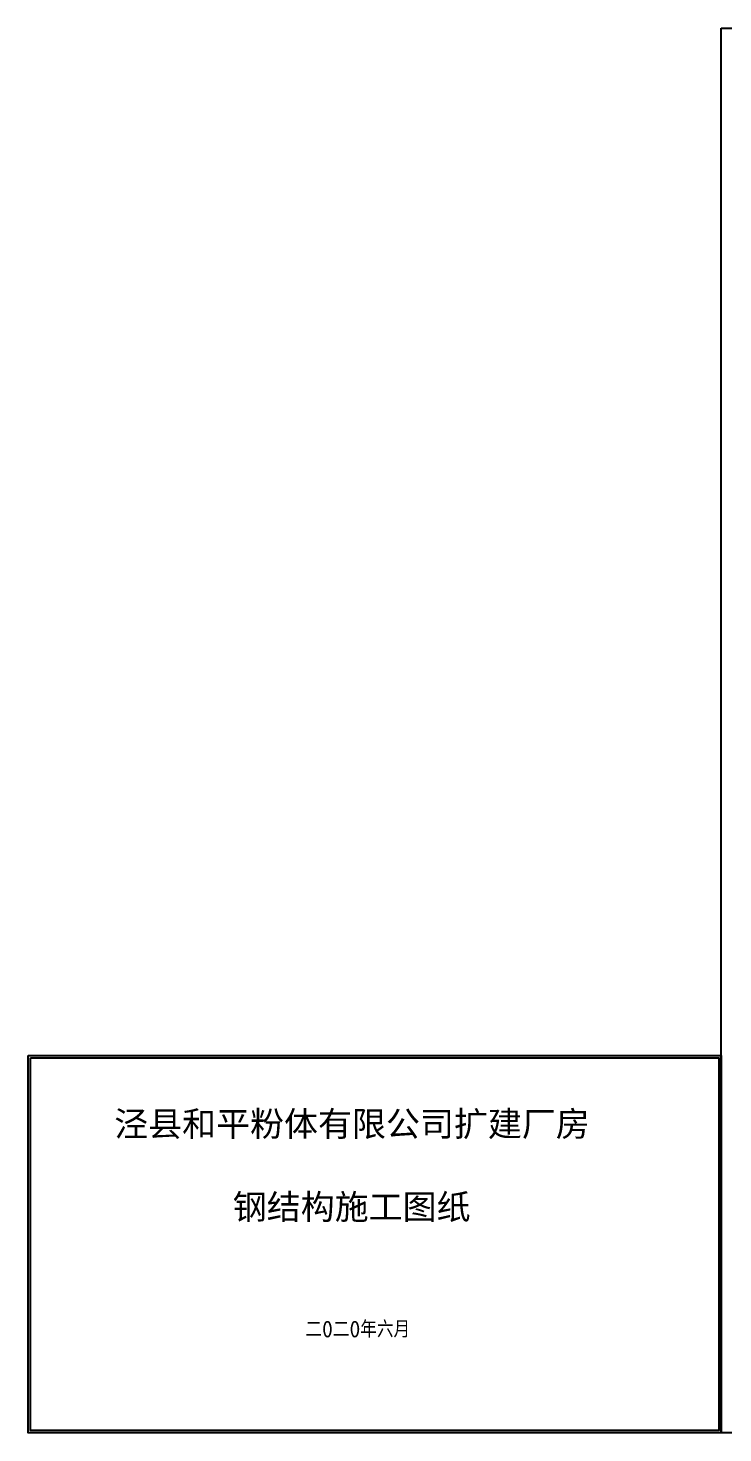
# Model space of a CAD drawing. Header units: millimetres. Extents: x -300006 to 582436, y -239689 to 0.
# Drawn here: x -300006 to -258158, y -133800 to -49163 of the extents above; entities that cross this region are included whole.
import ezdxf

# ---------------------------------------------------------------- set-up
doc = ezdxf.new("R2010")
doc.units = ezdxf.units.MM
doc.styles.get("Standard").update_dxf_attribs({"font": 'txt.shx', "height": 200})

msp = doc.modelspace()

# ---------------------------------------------------------------- linework, layer by layer
at = {"color": 0}
for points in [[(-258258, -49163), (-189713.3, -49163), (-189713.3, -133799.9), (-258258, -133799.9)], [(-300005.7, -111052.9), (-258258, -111052.9), (-258258, -133799.9), (-300005.7, -133799.9)], [(-299855.7, -111202.9), (-258408, -111202.9), (-258408, -133649.9), (-299855.7, -133649.9)]]:
    msp.add_lwpolyline(points, close=True, dxfattribs=at)

# ---------------------------------------------------------------- texts
at = {"color": 2, "attachment_point": 1}
for s, width, insert, char_height in [('{\\fSimSun|b0|i0|c134|p2;\\C0;泾县和平粉体有限公司扩建厂房\\P\\P       钢结构施工图纸}', 29924.619, (-294820.4, -114429.8), 1500), ('{\\Fpkpmeng,hztxt|c134;\\C0;二0二0年六月}', 9656.02, (-283302.7, -127053), 1000)]:
    msp.add_mtext_dynamic_manual_height_columns(s, width=width, gutter_width=12.5, heights=[0], dxfattribs=dict(at, insert=insert, char_height=char_height))

doc.saveas('drawing.dxf')
